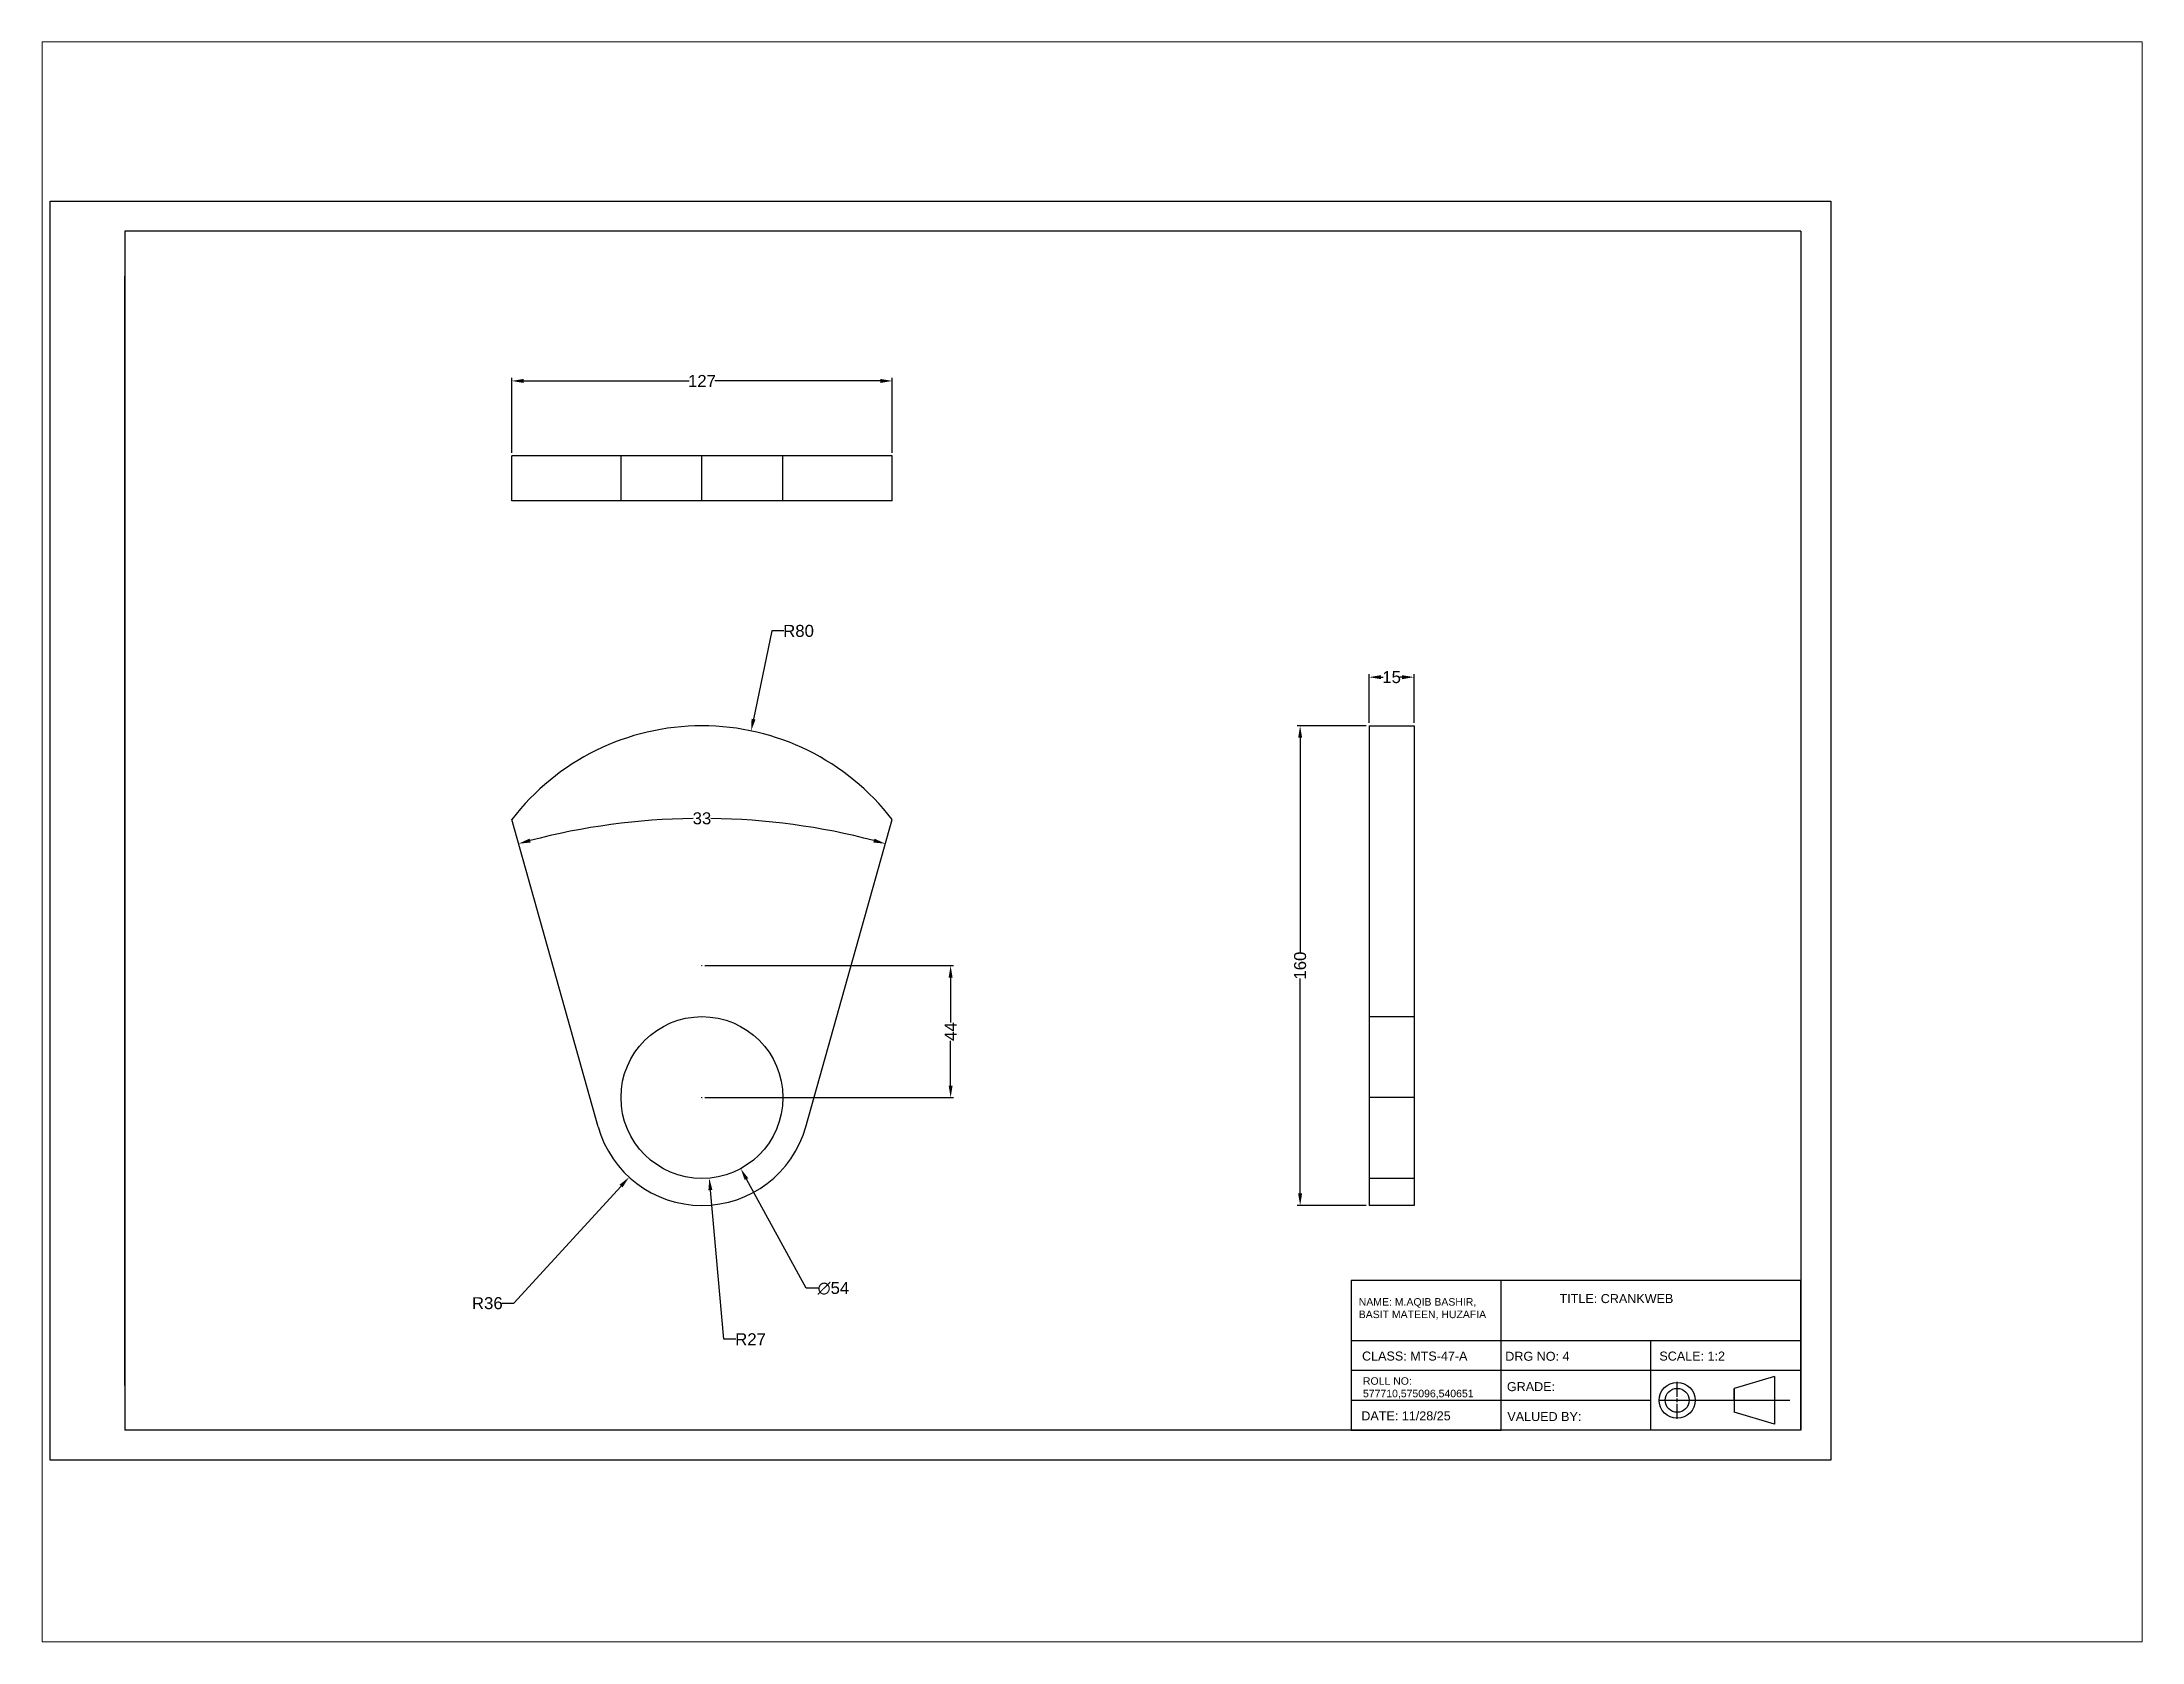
# Paper-space layout 'Layout1' of a CAD drawing. Header units: millimetres. Extents: x 1.05 to 9.45, y 0.8 to 7.2.
# The model-space entities are those that its viewports show. They can reach past a viewport. Long polylines and large blocks are cut down to what shows.
import ezdxf

# ---------------------------------------------------------------- set-up
doc = ezdxf.new("R2010")
doc.units = ezdxf.units.MM
doc.header["$MEASUREMENT"] = 0
doc.linetypes.add('CENTER2', pattern=[1.125, 0.75, -0.125, 0.125, -0.125])
doc.linetypes.add('HIDDENX2', pattern=[0.75, 0.5, -0.25])
doc.layers.add('Construction', color=10, linetype='Continuous')
doc.layers.add('Dimentioning', color=130, linetype='Continuous')
doc.styles.get("Standard").update_dxf_attribs({"font": 'arial.ttf'})
doc.dimstyles.get("Standard").update_dxf_attribs({"dimtxt": 4, "dimasz": 4, "dimexe": 1, "dimexo": 1, "dimgap": 0.09, "dimtad": 0, "dimtoh": 1, "dimdec": 4, "dimdsep": 46, "dimtxsty": 'Standard', "dimcen": 0.09, "dimadec": 0, "dimazin": 0, "dimtfac": 1, "dimtdec": 4, "dimtofl": 0, "dimtmove": 0, "dimatfit": 3, "dimfxl": 1, "dimtolj": 1, "dimtzin": 0, "dimarcsym": 0})

# ---------------------------------------------------------------- blocks, each defined once
blk = doc.blocks.new('*D12')
at = {"layer": 'Defpoints', "color": 0, "linetype": 'Continuous', "ltscale": 3, "transparency": 16777216}
for p in [(157.33, 215), (241.42, 214.46), (284.25, 215), (186.13, 112.54), (255.45, 112.54)]:
    blk.add_point(p, dxfattribs=at)
at = {"layer": 'Dimentioning', "color": 0, "linetype": 'Continuous', "lineweight": -2, "ltscale": 3, "transparency": 16777216}
for start, end in [(90.74843, 104.69015), (75.30985, 89.25157)]:
    blk.add_arc((220.79, -10.72), 226.12, start, end, dxfattribs=at)
at = {"layer": 'Dimentioning', "color": 0, "linetype": 'Continuous', "ltscale": 3, "transparency": 16777216}
for points in [[(163.62, 207.36), (163.27, 208.65), (159.59, 206.96)], [(278.31, 208.65), (277.96, 207.36), (281.99, 206.96)]]:
    blk.add_solid(points, dxfattribs=at)
at = {"layer": 'Dimentioning', "color": 0, "linetype": 'Continuous', "ltscale": 3, "transparency": 16777216, "insert": (220.79, 215.4), "char_height": 4, "attachment_point": 5}
blk.add_mtext('\\A1;33', dxfattribs=at)
blk = doc.blocks.new('*D13')
at = {"layer": 'Defpoints', "color": 0, "linetype": 'Continuous', "ltscale": 3, "transparency": 16777216}
for p in [(220.79, 166.29), (220.79, 122.29), (303.73, 122.29)]:
    blk.add_point(p, dxfattribs=at)
at = {"layer": 'Dimentioning', "color": 0, "linetype": 'Continuous', "lineweight": -2, "ltscale": 3, "transparency": 16777216}
for p, q in [((221.79, 166.29), (304.73, 166.29)), ((303.73, 162.29), (303.73, 147.32)), ((303.73, 126.29), (303.73, 141.26)), ((221.79, 122.29), (304.73, 122.29))]:
    blk.add_line(p, q, dxfattribs=at)
at = {"layer": 'Dimentioning', "color": 0, "linetype": 'Continuous', "ltscale": 3, "transparency": 16777216}
for points in [[(303.07, 162.29), (304.4, 162.29), (303.73, 166.29)], [(303.07, 126.29), (304.4, 126.29), (303.73, 122.29)]]:
    blk.add_solid(points, dxfattribs=at)
at = {"layer": 'Dimentioning', "color": 0, "linetype": 'Continuous', "ltscale": 3, "transparency": 16777216, "insert": (303.73, 144.29), "char_height": 4, "attachment_point": 5, "rotation": 90}
blk.add_mtext('\\A1;44', dxfattribs=at)
blk = doc.blocks.new('*D14')
at = {"layer": 'Defpoints', "color": 0, "linetype": 'Continuous', "ltscale": 3, "transparency": 16777216}
for p in [(237.18, 244.59), (220.79, 166.29)]:
    blk.add_point(p, dxfattribs=at)
at = {"layer": 'Dimentioning', "color": 0, "linetype": 'Continuous', "lineweight": -2, "ltscale": 3, "transparency": 16777216}
for p, q in [((244.15, 277.93), (237.99, 248.51)), ((248.15, 277.93), (244.15, 277.93)), ((220.7, 166.29), (220.88, 166.29)), ((220.79, 166.2), (220.79, 166.38))]:
    blk.add_line(p, q, dxfattribs=at)
at = {"layer": 'Dimentioning', "color": 0, "linetype": 'Continuous', "ltscale": 3, "transparency": 16777216}
blk.add_solid([(237.34, 248.64), (238.65, 248.37), (237.18, 244.59)], dxfattribs=at)
at = {"layer": 'Dimentioning', "color": 0, "linetype": 'Continuous', "ltscale": 3, "transparency": 16777216, "insert": (253.01, 277.93), "char_height": 4, "attachment_point": 5}
blk.add_mtext('\\A1;R80', dxfattribs=at)
blk = doc.blocks.new('*D15')
at = {"layer": 'Defpoints', "color": 0, "linetype": 'Continuous', "ltscale": 3, "transparency": 16777216}
for p in [(220.79, 122.29), (196.5, 95.72)]:
    blk.add_point(p, dxfattribs=at)
at = {"layer": 'Dimentioning', "color": 0, "linetype": 'Continuous', "lineweight": -2, "ltscale": 3, "transparency": 16777216}
for p, q in [((220.7, 122.29), (220.88, 122.29)), ((220.79, 122.2), (220.79, 122.38)), ((158.06, 53.67), (193.8, 92.77)), ((154.06, 53.67), (158.06, 53.67))]:
    blk.add_line(p, q, dxfattribs=at)
at = {"layer": 'Dimentioning', "color": 0, "linetype": 'Continuous', "ltscale": 3, "transparency": 16777216}
blk.add_solid([(193.31, 93.22), (194.29, 92.32), (196.5, 95.72)], dxfattribs=at)
at = {"layer": 'Dimentioning', "color": 0, "linetype": 'Continuous', "ltscale": 3, "transparency": 16777216, "insert": (149.19, 53.67), "char_height": 4, "attachment_point": 5}
blk.add_mtext('\\A1;R36', dxfattribs=at)
blk = doc.blocks.new('*D16')
at = {"layer": 'Defpoints', "color": 0, "linetype": 'Continuous', "ltscale": 3, "transparency": 16777216}
for p in [(207.86, 145.99), (233.72, 98.59)]:
    blk.add_point(p, dxfattribs=at)
at = {"layer": 'Dimentioning', "color": 0, "linetype": 'Continuous', "lineweight": -2, "ltscale": 3, "transparency": 16777216}
for p, q in [((220.7, 122.29), (220.88, 122.29)), ((220.79, 122.2), (220.79, 122.38)), ((255.51, 58.65), (235.64, 95.07)), ((259.51, 58.65), (255.51, 58.65))]:
    blk.add_line(p, q, dxfattribs=at)
at = {"layer": 'Dimentioning', "color": 0, "linetype": 'Continuous', "ltscale": 3, "transparency": 16777216}
blk.add_solid([(236.22, 95.39), (235.05, 94.76), (233.72, 98.59)], dxfattribs=at)
at = {"layer": 'Dimentioning', "color": 0, "linetype": 'Continuous', "ltscale": 3, "transparency": 16777216, "insert": (264.63, 58.65), "char_height": 4, "attachment_point": 5}
blk.add_mtext('\\A1;∅54', dxfattribs=at)
blk = doc.blocks.new('*D17')
at = {"layer": 'Defpoints', "color": 0, "linetype": 'Continuous', "ltscale": 3, "transparency": 16777216}
for p in [(220.79, 122.29), (223.24, 95.4)]:
    blk.add_point(p, dxfattribs=at)
at = {"layer": 'Dimentioning', "color": 0, "linetype": 'Continuous', "lineweight": -2, "ltscale": 3, "transparency": 16777216}
for p, q in [((220.7, 122.29), (220.88, 122.29)), ((220.79, 122.2), (220.79, 122.38)), ((228.14, 41.66), (223.6, 91.42)), ((232.14, 41.66), (228.14, 41.66))]:
    blk.add_line(p, q, dxfattribs=at)
at = {"layer": 'Dimentioning', "color": 0, "linetype": 'Continuous', "ltscale": 3, "transparency": 16777216}
blk.add_solid([(224.27, 91.48), (222.94, 91.36), (223.24, 95.4)], dxfattribs=at)
at = {"layer": 'Dimentioning', "color": 0, "linetype": 'Continuous', "ltscale": 3, "transparency": 16777216, "insert": (237.01, 41.66), "char_height": 4, "attachment_point": 5}
blk.add_mtext('\\A1;R27', dxfattribs=at)
blk = doc.blocks.new('*U11')
at = {"color": 0, "linetype": 'CENTER2', "transparency": 16777216}
for p, q in [((-6.12, 0), (-1.2, 0)), ((0, 1.2), (0, 6.12)), ((1.2, 0), (6.12, 0)), ((0, -6.12), (0, -1.2))]:
    blk.add_line(p, q, dxfattribs=at)
at = {"color": 0, "linetype": 'Continuous', "transparency": 16777216}
for p, q in [((-0.6, 0), (0.6, 0)), ((0, -0.6), (0, 0.6))]:
    blk.add_line(p, q, dxfattribs=at)
blk = doc.blocks.new('*D18')
at = {"layer": 'Defpoints', "color": 0, "linetype": 'Continuous', "ltscale": 3, "transparency": 16777216}
for p in [(443.33, 262.51), (443.33, 246.29), (458.33, 246.29)]:
    blk.add_point(p, dxfattribs=at)
at = {"layer": 'Dimentioning', "color": 0, "linetype": 'Continuous', "lineweight": -2, "ltscale": 3, "transparency": 16777216}
for p, q in [((443.33, 247.29), (443.33, 263.51)), ((447.33, 262.51), (448.05, 262.51)), ((454.33, 262.51), (453.61, 262.51)), ((458.33, 247.29), (458.33, 263.51))]:
    blk.add_line(p, q, dxfattribs=at)
at = {"layer": 'Dimentioning', "color": 0, "linetype": 'Continuous', "ltscale": 3, "transparency": 16777216}
for points in [[(447.33, 263.18), (447.33, 261.84), (443.33, 262.51)], [(454.33, 263.18), (454.33, 261.84), (458.33, 262.51)]]:
    blk.add_solid(points, dxfattribs=at)
at = {"layer": 'Dimentioning', "color": 0, "linetype": 'Continuous', "ltscale": 3, "transparency": 16777216, "insert": (450.83, 262.51), "char_height": 4, "attachment_point": 5}
blk.add_mtext('\\A1;15', dxfattribs=at)
blk = doc.blocks.new('*D19')
at = {"layer": 'Defpoints', "color": 0, "linetype": 'Continuous', "ltscale": 3, "transparency": 16777216}
for p in [(284.25, 361.32), (157.33, 336.29), (284.25, 336.29)]:
    blk.add_point(p, dxfattribs=at)
at = {"layer": 'Dimentioning', "color": 0, "linetype": 'Continuous', "lineweight": -2, "ltscale": 3, "transparency": 16777216}
for p, q in [((157.33, 337.29), (157.33, 362.32)), ((161.33, 361.32), (216.47, 361.32)), ((280.25, 361.32), (225.11, 361.32)), ((284.25, 337.29), (284.25, 362.32))]:
    blk.add_line(p, q, dxfattribs=at)
at = {"layer": 'Dimentioning', "color": 0, "linetype": 'Continuous', "ltscale": 3, "transparency": 16777216}
for points in [[(161.33, 361.99), (161.33, 360.65), (157.33, 361.32)], [(280.25, 361.99), (280.25, 360.65), (284.25, 361.32)]]:
    blk.add_solid(points, dxfattribs=at)
at = {"layer": 'Dimentioning', "color": 0, "linetype": 'Continuous', "ltscale": 3, "transparency": 16777216, "insert": (220.79, 361.32), "char_height": 4, "attachment_point": 5}
blk.add_mtext('\\A1;127', dxfattribs=at)
blk = doc.blocks.new('*D20')
at = {"layer": 'Defpoints', "color": 0, "linetype": 'Continuous', "ltscale": 3, "transparency": 16777216}
for p in [(443.33, 246.29), (420.32, 86.29), (443.33, 86.29)]:
    blk.add_point(p, dxfattribs=at)
at = {"layer": 'Dimentioning', "color": 0, "linetype": 'Continuous', "lineweight": -2, "ltscale": 3, "transparency": 16777216}
for p, q in [((442.33, 246.29), (419.32, 246.29)), ((420.32, 242.29), (420.32, 170.6)), ((420.32, 90.29), (420.32, 161.97)), ((442.33, 86.29), (419.32, 86.29))]:
    blk.add_line(p, q, dxfattribs=at)
at = {"layer": 'Dimentioning', "color": 0, "linetype": 'Continuous', "ltscale": 3, "transparency": 16777216}
for points in [[(419.65, 242.29), (420.98, 242.29), (420.32, 246.29)], [(419.65, 90.29), (420.98, 90.29), (420.32, 86.29)]]:
    blk.add_solid(points, dxfattribs=at)
at = {"layer": 'Dimentioning', "color": 0, "linetype": 'Continuous', "ltscale": 3, "transparency": 16777216, "insert": (420.32, 166.29), "char_height": 4, "attachment_point": 5, "rotation": 90}
blk.add_mtext('\\A1;160', dxfattribs=at)

msp = doc.modelspace()

# ---------------------------------------------------------------- linework, layer by layer
at = {"linetype": 'Continuous', "ltscale": 3}
for p, q in [((28.32875, 411.28862), (28.32875, 11.28862)), ((587.32875, 411.28862), (28.32875, 411.28862)), ((587.32875, 411.28862), (587.32875, 11.28862)), ((157.32875, 321.28862), (157.32875, 336.28862)), ((284.25229, 336.28862), (157.32875, 336.28862)), ((284.25229, 321.28862), (284.25229, 336.28862)), ((284.25229, 321.28862), (157.32875, 321.28862)), ((443.32875, 246.28862), (458.32875, 246.28862)), ((443.32875, 246.28862), (443.32875, 86.28862)), ((458.32875, 246.28862), (458.32875, 86.28862)), ((186.13425, 112.54475), (157.32875, 214.998)), ((255.44679, 112.54475), (284.25229, 214.998)), ((578.51526, 29.28862), (578.51526, 13.28862)), ((587.32875, 11.28862), (28.32875, 11.28862))]:
    msp.add_line(p, q, dxfattribs=at)
at = {"linetype": 'HIDDENX2', "ltscale": 3}
for p, q in [((193.79052, 321.28862), (193.79052, 336.28862)), ((247.79037, 321.28862), (247.79037, 336.28862)), ((443.32875, 149.28862), (458.32875, 149.28862)), ((443.32875, 95.40011), (458.32875, 95.40011))]:
    msp.add_line(p, q, dxfattribs=at)
at = {"linetype": 'CENTER2', "ltscale": 3}
for p, q in [((220.79052, 321.28862), (220.79052, 336.28862)), ((443.32875, 122.37862), (458.32875, 122.37862))]:
    msp.add_line(p, q, dxfattribs=at)
for p, q in [((578.51526, 29.28862), (565.1069, 25.28862)), ((565.1069, 21.28862), (565.1069, 25.28862)), ((565.1069, 25.28862), (565.1069, 17.28862)), ((578.51526, 13.28862), (565.1069, 17.28862))]:
    msp.add_line(p, q)
at = {"linetype": 'CENTER2'}
msp.add_line((541.21564, 21.28862), (583.63481, 21.28862), dxfattribs=at)
at = {"linetype": 'Continuous', "ltscale": 3}
msp.add_lwpolyline([(3.32875, 421.28862), (597.32875, 421.28862), (597.32875, 1.28862), (3.32875, 1.28862)], close=True, dxfattribs=at)
msp.add_lwpolyline([(28.32875, 26.28862), (28.32875, 396.28862)], dxfattribs=at)
for points in [[(587.32875, 11.28862), (587.32875, 61.28862), (437.32875, 61.28862)], [(587.32875, 61.28862), (437.32875, 61.28862), (437.32875, 11.28862), (487.32875, 11.28862), (487.32875, 61.28862)], [(437.32875, 61.28862), (437.32875, 41.28862), (585.23722, 41.28862), (587.32875, 41.28862), (587.32875, 31.28862), (437.32875, 31.28862), (437.32875, 21.28862), (537.32875, 21.28862)], [(587.32875, 11.28862), (537.32875, 11.28862), (537.32875, 41.28862)]]:
    msp.add_lwpolyline(points)
msp.add_circle((220.79052, 122.28862), 27, dxfattribs=at)
for radius in [6, 4]:
    msp.add_circle((546.09141, 21.28862), radius)
for centre, radius, start, end in [((220.79052, 166.28862), 80, 37.50764353, 142.49235647), ((220.79052, 122.28862), 36, 195.70372666, 344.29627334)]:
    msp.add_arc(centre, radius, start, end, dxfattribs=at)
at = {"layer": 'Construction', "color": 0, "linetype": 'Continuous', "ltscale": 3}
msp.add_line((458.32875, 86.28862), (443.32875, 86.28862), dxfattribs=at)

# ---------------------------------------------------------------- block references
at = {"linetype": 'CENTER2'}
msp.add_blockref('*U11', (546.09141, 21.28862), dxfattribs=at)

# ---------------------------------------------------------------- texts
at = {"attachment_point": 1}
for s, insert, char_height in [('TITLE: CRANKWEB', (506.85817, 56.72337), 3), ('NAME: M.AQIB BASHIR,  BASIT MATEEN, HUZAFIA', (439.87494, 55.3788), 2.5), ('CLASS: MTS-47-A', (440.96436, 37.56614), 3), ('DRG NO: 4', (488.75064, 37.48791), 3), ('SCALE: 1:2', (540.14815, 37.5553), 3), ('ROLL NO: 577710,575096,540651', (441.27827, 28.98329), 2.5), ('GRADE:', (489.28417, 27.35771), 3), ('DATE: 11/28/25', (440.73291, 17.60835), 3), ('VALUED BY:', (489.4366, 17.37985), 3)]:
    msp.add_mtext_dynamic_manual_height_columns(s, width=50, gutter_width=1, heights=[0], dxfattribs=dict(at, insert=insert, char_height=char_height))

# ---------------------------------------------------------------- dimensions: what is measured, and where the dimension line sits
at = {"layer": 'Dimentioning', "linetype": 'Continuous', "ltscale": 3}
dim = msp.add_linear_dim(base=(284.25229, 361.32146), p1=(157.32875, 336.28862), p2=(284.25229, 336.28862), text='127', dimstyle='Standard', dxfattribs=at)
dim.commit()
dim.dimension.update_dxf_attribs({"geometry": '*D19', "text_midpoint": (220.79052, 361.32146)})
for center, mpoint, picture, middle in [((220.79052, 166.28862), (237.17512, 244.5928), '*D14', (253.01274, 277.92941)), ((220.79052, 122.28862), (196.49979, 95.71871), '*D15', (149.19333, 53.67319)), ((220.79052, 122.28862), (223.24166, 95.40011), '*D17', (237.00992, 41.65613))]:
    dim = msp.add_radius_dim(center=center, mpoint=mpoint, dimstyle='Standard', dxfattribs=at)
    dim.commit()
    dim.dimension.update_dxf_attribs({"geometry": picture, "text_midpoint": middle, "dimtype": 164})
dim = msp.add_linear_dim(base=(443.32875, 262.50973), p1=(458.32875, 246.28862), p2=(443.32875, 246.28862), dimstyle='Standard', dxfattribs=at)
dim.commit()
dim.dimension.update_dxf_attribs({"geometry": '*D18', "text_midpoint": (450.82875, 262.50973)})
dim = msp.add_linear_dim(base=(420.31712, 86.28862), p1=(443.32875, 246.28862), p2=(443.32875, 86.28862), angle=90, dimstyle='Standard', dxfattribs=at)
dim.commit()
dim.dimension.update_dxf_attribs({"geometry": '*D20', "text_midpoint": (420.31712, 166.28862), "dimtype": 160})
dim = msp.add_angular_dim_2l(base=(241.41992, 214.45533), line1=((186.13425, 112.54475), (157.32875, 214.998)), line2=((255.44679, 112.54475), (284.25229, 214.998)), text='33', dimstyle='Standard', dxfattribs=at)
dim.commit()
dim.dimension.update_dxf_attribs({"geometry": '*D12', "text_midpoint": (220.79052, 215.39834)})
dim = msp.add_linear_dim(base=(303.73416, 122.28862), p1=(220.79052, 166.28862), p2=(220.79052, 122.28862), angle=90, dimstyle='Standard', dxfattribs=at)
dim.commit()
dim.dimension.update_dxf_attribs({"geometry": '*D13', "text_midpoint": (303.73416, 144.28862)})
dim = msp.add_diameter_dim_2p(p1=(207.86018, 145.99108), p2=(233.72086, 98.58616), dimstyle='Standard', dxfattribs=at)
dim.commit()
dim.dimension.update_dxf_attribs({"geometry": '*D16', "text_midpoint": (264.63217, 58.64577), "dimtype": 163})

psp = doc.layouts.get("Layout1")

# ---------------------------------------------------------------- viewports
at = {"layer": '0'}
psp.add_viewport(center=(5.25, 4), size=(8.4, 6.4), view_center_point=(350.89344, 207.52916), view_height=533.7068716, dxfattribs=at)

doc.saveas('drawing.dxf')
